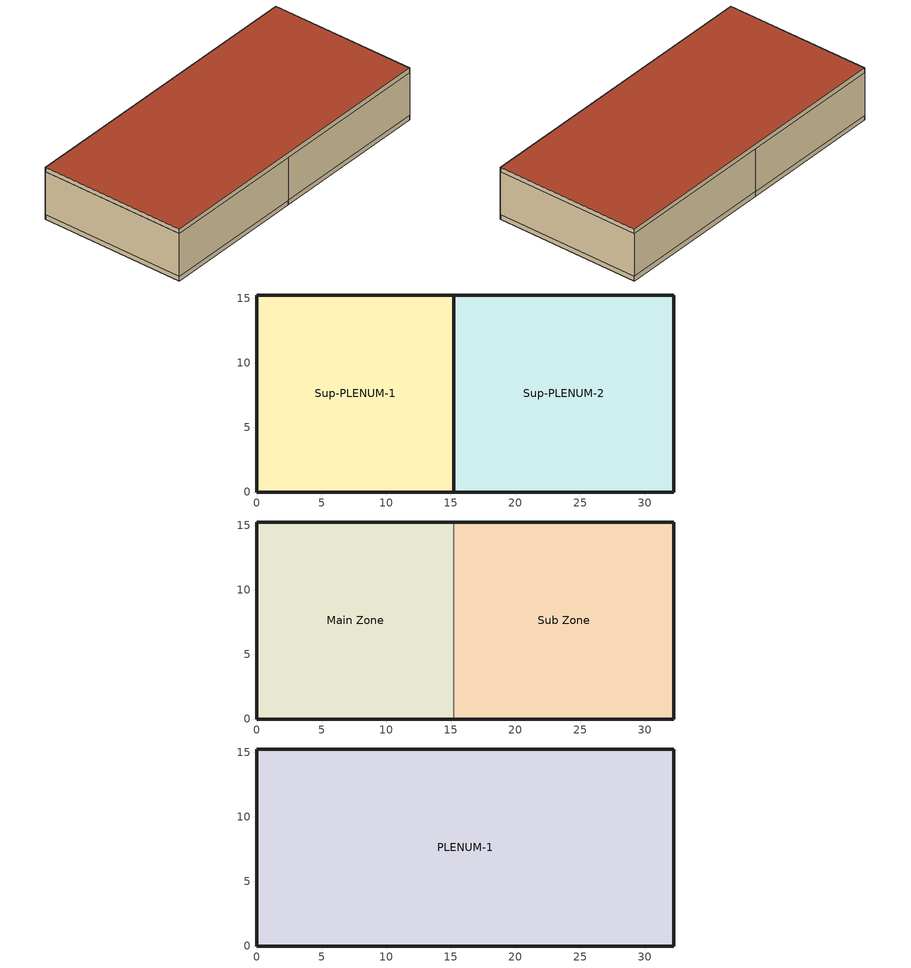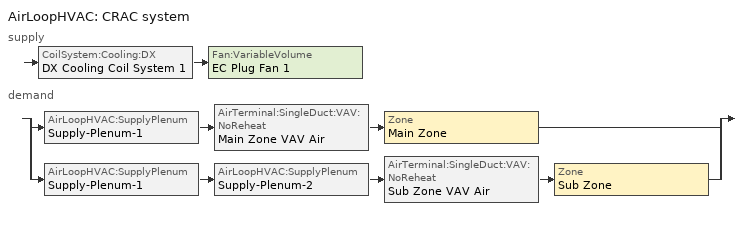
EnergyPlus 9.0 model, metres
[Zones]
Sup-PLENUM-1
 floor ground (FLOOR): 15.24,0 0,0 0,15.24 15.24,15.24 z-0.5
 wall outside (R13WALL): 15.24,0 0,0 0,15.24 15.24,15.24 15.24,0 z-0.5:0
Sup-PLENUM-2
 floor ground (FLOOR): 32.24,0 15.24,0 15.24,15.24 32.24,15.24 z-0.5
 wall outside (R13WALL): 15.24,15.24 15.24,0 / 15.24,15.24 32.24,15.24 32.24,0 15.24,0 z-0.5:0
Main Zone
 floor to Sup-PLENUM-1 (CLNG-1): 15.24,0 0,0 0,15.24 15.24,15.24 z0
 wall outside (R13WALL): 15.24,15.24 0,15.24 0,0 15.24,0 z0:4.57
 wall to Sub Zone (R13WALL): 15.24,0 15.24,15.24 z0:4.57
Sub Zone
 floor to Sup-PLENUM-2 (CLNG-1): 32.24,0 15.24,0 15.24,15.24 32.24,15.24 z0
 wall outside (R13WALL): 32.24,0 15.24,0 / 15.24,15.24 32.24,15.24 / 32.24,0 32.24,15.24 z0:4.57
PLENUM-1
 floor to Main Zone (CLNG-1): 32.24,0 0,0 0,15.24 32.24,15.24 z4.57
 floor to Sub Zone (CLNG-1): 32.24,0 0,0 0,15.24 32.24,15.24 z4.57
 wall outside (R13WALL): 32.24,0 0,0 0,15.24 32.24,15.24 32.24,0 z4.57:5.07
 roof outside (ROOF31): 32.24,0 0,0 0,15.24 32.24,15.24 z5.07
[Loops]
AirLoopHVAC 'CRAC system'
 supply: CoilSystem:Cooling:DX 'DX Cooling Coil System 1' > Fan:VariableVolume 'EC Plug Fan 1'
 demand: split
  | AirLoopHVAC:SupplyPlenum 'Supply-Plenum-1' > AirTerminal:SingleDuct:VAV:NoReheat 'Main Zone VAV Air' > Zone 'Main Zone'
  | AirLoopHVAC:SupplyPlenum 'Supply-Plenum-1' > AirLoopHVAC:SupplyPlenum 'Supply-Plenum-2' > AirTerminal:SingleDuct:VAV:NoReheat 'Sub Zone VAV Air' > Zone 'Sub Zone'
[Building]
Bldg: North Axis {deg}=0; Terrain=Suburbs; Loads Convergence Tolerance Value=0.05; Temperature Convergence Tolerance Value {deltaC}=0.05; Solar Distribution=MinimalShadowing; Maximum Number of Warmup Days=30; Minimum Number of Warmup Days=6
[Site:Location]
CHICAGO_IL_USA TMY2-94846: Latitude {deg}=41.78; Longitude {deg}=-87.75; Time Zone {hr}=-6; Elevation {m}=190
[Site:GroundTemperature:BuildingSurface]
18.89, 18.92, 19.02, 19.12, 19.21, 19.23, 19.07, 19.32, 19.09, 19.21, 19.13, 18.96
[Material]
C5 - 4 IN HW CONCRETE: Roughness=MediumRough; Thickness {m}=0.101498; Conductivity {W/m-K}=1.729577; Density {kg/m3}=2242.585; Specific Heat {J/kg-K}=836.8; Thermal Absorptance=0.9; Solar Absorptance=0.65; Visible Absorptance=0.65
[Material:NoMass] Roughness=Rough
Name | Thermal Resistance {m2-K/W} | Thermal Absorptance | Solar Absorptance | Visible Absorptance
R13LAYER | 2.290965 | 0.9 | 0.75 | 0.75
R31LAYER | 5.456 | 0.9 | 0.75 | 0.75
MAT-CLNG-1 | 0.652259 | 0.65 | 0.65 | 0.65
[Construction]
R13WALL: R13LAYER
FLOOR: C5 - 4 IN HW CONCRETE
ROOF31: R31LAYER
CLNG-1: MAT-CLNG-1
[Zone] Type=1; Multiplier=1
Name | Ceiling Height {m} | Volume {m3}
Main Zone; Sub Zone | autocalculate | autocalculate
PLENUM-1 | 0.5 | 245.67
Sup-PLENUM-1 | 0.5 | 116.13
Sup-PLENUM-2 | 0.5 | 129.54
[RoomAirModelType] Room-Air Modeling Type=UnderFloorAirDistributionInterior; Air Temperature Coupling Strategy=Direct
Name | Zone
Main Zone RoomAir Model | Main Zone
Sub Zone RoomAIr Model | Sub Zone
[RoomAirSettings:UnderFloorAirDistributionInterior] Number of Diffusers=autocalculate; Power per Plume {W}=autocalculate; Design Effective Area of Diffuser {m2}=autocalculate; Diffuser Slot Angle from Vertical {deg}=autocalculate; Temperature Difference Threshold for Reporting {deltaC}=0.4; Floor Diffuser Type=Swirl; Transition Height {m}=1.7; Coefficient A=autocalculate; Coefficient B=autocalculate; Coefficient C=autocalculate; Coefficient D=autocalculate; Coefficient E=autocalculate
Main Zone; Sub Zone
[ElectricEquipment:ITE:AirCooled] Air Flow Calculation Method=FlowControlWithApproachTemperatures; Design Power Input Calculation Method=Watts/Unit; Watts per Unit {W}=500; Number of Units=100; Design Power Input Schedule=Data Center Operation Schedule; CPU Loading  Schedule=Data Center CPU Loading Schedule; CPU Power Input Function of Loading and Air Temperature Curve=Data Center Servers Power fLoadTemp; Design Fan Power Input Fraction=0.4; Design Fan Air Flow Rate per Power Input {m3/s-W}=0.0001; Air Flow Function of Loading and Air Temperature Curve=Data Center Servers Airflow fLoadTemp; Fan Power Input Function of Flow Curve=ECM FanPower fFlow; Design Entering Air Temperature {C}=15; Environmental Class=A3; Air Inlet Connection Type=AdjustedSupply; Design Recirculation Fraction=0.1; Recirculation Function of Loading and Supply Temperature Curve=Data Center Recirculation fLoadTemp; Design Electric Power Supply Efficiency=0.9; Electric Power Supply Efficiency Function of Part Load Ratio Curve=UPS Efficiency fPLR; Fraction of Electric Power Supply Losses to Zone=1; Supply Temperature Difference {deltaC}=2; Return Temperature Difference {deltaC}=-1
Name | Zone
Data Center Servers | Main Zone
Data Center Servers1 | Sub Zone
[ZoneControl:Thermostat] Control Type Schedule=Zone Control Type Sched; Control 1=DualSetPoint
Name | Zone or ZoneList
Main Zone Thermostat | Main Zone
Sub Zone Thermostat | Sub Zone
[ThermostatSetpoint:DualSetpoint]
DualSetPoint: Heating Setpoint Temperature Schedule=Heating Setpoint Schedule; Cooling Setpoint Temperature Schedule=Cooling Return Air Setpoint Schedule
[ZoneHVAC:Baseboard:Convective:Electric] Availability Schedule=System Availability Schedule; Heating Design Capacity Method=HeatingDesignCapacity; Heating Design Capacity {W}=8000; Efficiency=0.97
Main Zone Baseboard; Sub Zone Baseboard
[AirTerminal:SingleDuct:VAV:NoReheat] Availability Schedule=System Availability Schedule; Maximum Air Flow Rate {m3/s}=17; Zone Minimum Air Flow Input Method=Constant; Constant Minimum Air Flow Fraction=0.05
Sub Zone VAV Air; Main Zone VAV Air
[Zone equipment]
Main Zone: Main Zone VAV Air, Main Zone Baseboard
Sub Zone: Sub Zone VAV Air, Sub Zone Baseboard
[Fan:VariableVolume]
EC Plug Fan 1: Availability Schedule=System Availability Schedule; Fan Total Efficiency=0.7; Pressure Rise {Pa}=486; Maximum Flow Rate {m3/s}=17; Fan Power Minimum Flow Rate Input Method=Fraction; Fan Power Minimum Flow Fraction=0.05; Motor Efficiency=0.9; Motor In Airstream Fraction=1; Fan Power Coefficient 1=0.0699015; Fan Power Coefficient 2=1.39501; Fan Power Coefficient 3=-3.35487; Fan Power Coefficient 4=2.89232; Fan Power Coefficient 5=0
[Coil:Cooling:DX:SingleSpeed]
Main Cooling Coil 1: Availability Schedule=System Availability Schedule; Gross Rated Total Cooling Capacity {W}=296600; Gross Rated Sensible Heat Ratio=0.83; Gross Rated Cooling COP {W/W}=4.5669; Rated Air Flow Rate {m3/s}=17; Total Cooling Capacity Function of Temperature Curve=Cool Cap Mod func of Temperature; Total Cooling Capacity Function of Flow Fraction Curve=HPACCoolCapFFF; Energy Input Ratio Function of Temperature Curve=Liebert Econophase EIR Func T; Energy Input Ratio Function of Flow Fraction Curve=HPACCOOLEIRFFF; Part Load Fraction Correlation Curve=HPACCOOLPLFFPLR; Report ASHRAE Standard 127 Performance Ratings=Yes
[CoilSystem:Cooling:DX]
DX Cooling Coil System 1: Availability Schedule=System Availability Schedule; Cooling Coil=Main Cooling Coil 1
[AirLoopHVAC]
CRAC system: Design Supply Air Flow Rate {m3/s}=17
[AirLoopHVAC:SupplyPlenum]
Name | Zone
Supply-Plenum-1 | Sup-PLENUM-1
Supply-Plenum-2 | Sup-PLENUM-2
[AirLoopHVAC:ReturnPlenum]
Return-Plenum-1: Zone=PLENUM-1
[EnergyManagementSystem:Sensor]
Name | Output:Variable or Output:Meter Index Key | Output:Variable or Output:Meter
Qdot_DXCoil_Sens | Main Cooling Coil 1 | Cooling Coil Sensible Cooling Rate
Power_DX_Coil_Elec | Main Cooling Coil 1 | Cooling Coil Electric Power
Power_SupplyFan_Elec | EC Plug Fan 1 | Fan Electric Power
DeltaT_SupplyFan | EC Plug Fan 1 | Fan Rise in Air Temperature
Mdot_SupplyFan | Supply Outlet Node | System Node Mass Flow Rate
Tout_SupplyFan | Supply Outlet Node | System Node Temperature
Wout_SupplyFan | Supply Outlet Node | System Node Humidity Ratio
IT_Equip_power | Whole Building | Facility Total Building Electric Demand Power
whole_building_power | Whole Building | Facility Total Electric Demand Power
AirFlowFMU | AfFMU | Schedule Value
Tret | PLENUM-1 | Zone Air Temperature
Tsup | DAT_Reset | Schedule Value
[EnergyManagementSystem:Actuator]
HVACSUPPLY: Actuated Component Unique=Supply Outlet Node; Actuated Component Type=System Node Setpoint; Actuated Component Control Type=Mass Flow Rate Setpoint
[EnergyManagementSystem:ProgramCallingManager]
Calculate Sensible Coefficient of Performance: EndOfZoneTimestepBeforeZoneReporting; CalcSCOP; CalcPUE
Control_Overwrite Manager: InsideHVACSystemIterationLoop; ZoneAirFlow_Overwrite
Q_Calc_Manager: AfterPredictorBeforeHVACManagers; Calc_Q
[EnergyManagementSystem:Program]
CalcSCOP: set cpair = @CpAirFnWTdb Wout_SupplyFan  Tout_SupplyFan; set FanSensHeat = (Mdot_SupplyFan * cpair ) * DeltaT_SupplyFan; set numerator = Qdot_DXCoil_Sens - FanSensHeat; set denominator = Power_DX_Coil_Elec + Power_SupplyFan_Elec; Set SCOP = numerator / denominator; Set QdotNetSens = numerator; Set PowerCRAC = denominator
CalcPUE: IF IT_Equip_power > 0.0; set PUE = whole_building_power / IT_Equip_power; ELSE; set PUE = 0.0; ENDIF
ZoneAirFlow_Overwrite: SET HVACSUPPLY = AirFlowFMU
Calc_Q: SET Cp_Air = 1005; IF (Tsup > -50) THEN; SET DeltaT = Tret - Tsup; SET Q_air = AirFlowFMU * Cp_Air * DeltaT; ELSE; SET Q_air = 0; ENDIF
[EnergyManagementSystem:GlobalVariable]
SCOP; QdotNetSens; PowerCRAC
PUE
Cp_Air
Q_air
[EnergyManagementSystem:OutputVariable] Type of Data in Variable=Averaged
Name | EMS Variable | Update Frequency | Units
CRAC total system Power | PowerCRAC | SystemTimeStep | W
CRAC Net Sensible Capacity | QdotNetSens | SystemTimeStep | W
CRAC SCOP | SCOP | SystemTimeStep
PUE | PUE | SystemTimeStep
Q_Calc_Output | Q_air | SystemTimestep | W
[ExternalInterface:FunctionalMockupUnitExport:From:Variable]
Name | Output:Variable Index Key | Output:Variable | FMU Variable
 | MAIN ZONE | Zone Air Temperature | Tmain
 | SUB ZONE | Zone Air Temperature | Tsub
 | PLENUM-1 | Zone Air Temperature | Tret
 | SUP-PLENUM-1 | Zone Air Temperature | Tsup1
 | SUP-PLENUM-2 | Zone Air Temperature | Tsup2
 | EMS | Q_Calc_Output | Q
[ExternalInterface:FunctionalMockupUnitExport:To:Schedule]
Name | Schedule | FMU Variable | Initial Value
 | DAT_Reset | Tfmu | 10
 | AfFMU | AFfmu | 17
[AvailabilityManager:Scheduled]
CRAC 1 Avail: Schedule=System Availability Schedule
[SetpointManager:Scheduled]
Cooling Setpoint: Control Variable=Temperature; Schedule=DAT_Reset; Setpoint Node or NodeList=Main Cooling Coil 1 Outlet Node
[Schedule:Compact]
System Availability Schedule: THROUGH: 12/31, FOR: AllDays, UNTIL: 24:00, 1
Zone Control Type Sched: Through: 12/31, For: AllDays, Until: 24:00, 4
Heating Setpoint Schedule: Through: 12/31, For: AllDays, Until: 24:00, 15
Cooling Return Air Setpoint Schedule: Through: 12/31, For: AllDays, Until: 24:00, 29.3
Data Center CPU Loading Schedule: Through: 1/31, For: AllDays, Until: 24:00, 1, Through: 2/29, For: AllDays, Until: 24:00, 0.5, Through: 3/31, For: AllDays, Until: 24:00, 0.75, Through: 4/30, For: AllDays, Until: 24:00, 1, Through: 5/31, For: AllDays, Until: 24:00, 0.25, Through: 6/30, For: AllDays, Until: 24:00, 0.5, Through: 7/31, For: AllDays, Until: 24:00, 0.1, Through: 8/31, For: AllDays, Until: 24:00, 1, Through: 9/30, For: AllDays, Until: 24:00, 0.25, Through: 10/31, For: AllDays, Until: 24:00, 0.5, Through: 11/30, For: AllDays, Until: 24:00, 0.75, Through: 12/31, For: AllDays, Until: 24:00, 1
[Schedule:Constant]
Data Center Operation Schedule: Hourly Value=1
[Curve:Quadratic]
Name | Coefficient1 Constant | Coefficient2 x | Coefficient3 x**2 | Minimum Value of x | Maximum Value of x
HPACCoolCapFFF | 0.8 | 0.2 | 0 | 0.5 | 1.5
HPACCOOLEIRFFF | 1.156 | -0.1816 | 0.0256 | 0.5 | 1.5
HPACCOOLPLFFPLR | 0.85 | 0.15 | 0 | 0 | 1
ECM FanPower fFlow | 0 | 1 | 0 | 0 | 99
UPS Efficiency fPLR | 1 | 0 | 0 | 0 | 99
[Curve:Biquadratic] Coefficient3 x**2=0; Coefficient5 y**2=0; Coefficient6 x*y=0; Minimum Value of x=0; Maximum Value of x=1.5; Minimum Value of y=-10; Maximum Value of y=99; Minimum Curve Output=0; Maximum Curve Output=99; Input Unit Type for X=Dimensionless; Input Unit Type for Y=Temperature; Output Unit Type=Dimensionless
Name | Coefficient1 Constant | Coefficient2 x | Coefficient4 y
Data Center Servers Power fLoadTemp | -1 | 1 | 0.06667
Data Center Servers Airflow fLoadTemp | -1.4 | 0.9 | 0.1
Data Center Recirculation fLoadTemp | 1 | 0 | 0
[Table:TwoIndependentVariables]
Cool Cap Mod func of Temperature: Biquadratic, LinearInterpolationOfTable, 13, 23.89, -10, 46, Temperature, Temperature, Dimensionless, 13, -10, 1, 13, 15, 1, 13, 18, 1, 13, 24, 0.924738, 13, 30, 0.883909, 13, 35, 0.835522, 13, 38, 0.800223, 13, 46, 0.683109, 17, -10, 1, 17, 15, 1, 17, 18, 1, 17, 24, 1, 17, 30, 0.976934, 17, 35, 0.937697, 17, 38, 0.907887, 17, 46, 0.805413, 19.4444, -10, 1, 19.4444, 15, 1, 19.4444, 18, 1, 19.4444, 24, 1, 19.4444, 30, 1, 19.4444, 35, 1, 19.4444, 38, 0.9718, 19.4444, 46, 0.8782, 21, -10, 1, 21, 15, 1, 21, 18, 1, 21, 24, 1, 21, 30, 1, 21, 35, 1.0385, 21, 38, 1.0142, 21, 46, 0.9264, 23.9, -10, 1, 23.9, 15, 1, 23.9, 18, 1, 23.9, 24, 1, 23.9, 30, 1, 23.9, 35, 1.11083, 23.9, 38, 1.09049, 23.9, 46, 1.01327
Liebert Econophase EIR Func T: Biquadratic, LinearInterpolationOfTable, 12.7, 23.8, -50, 50, 0.03, 1.5, Temperature, Temperature, Dimensionless, 12.7, -50, 0.042, 12.7, -4, 0.042, 12.7, -1.2222, 0.084, 12.7, 1.5555, 0.084, 12.7, 4.3333, 0.2269, 12.7, 7.1111, 0.2395, 12.7, 9.8888, 0.311, 12.7, 12.6667, 0.3697, 12.7, 15.4444, 0.4454, 12.7, 18.222, 0.5462, 12.7, 21, 0.6723, 12.7, 23.7778, 0.7227, 12.7, 26.55556, 0.7773, 12.7, 29.33333, 0.8193, 12.7, 32.11111, 0.895, 12.7, 34.88889, 1, 12.7, 50, 1.5, 23.8, -50, 0.042, 23.8, -4, 0.042, 23.8, -1.2222, 0.084, 23.8, 1.5555, 0.084, 23.8, 4.3333, 0.2269, 23.8, 7.1111, 0.2395, 23.8, 9.8888, 0.311, 23.8, 12.6667, 0.3697, 23.8, 15.4444, 0.4454, 23.8, 18.222, 0.5462, 23.8, 21, 0.6723, 23.8, 23.7778, 0.7227, 23.8, 26.55556, 0.7773, 23.8, 29.33333, 0.8193, 23.8, 32.11111, 0.895, 23.8, 34.88889, 1, 23.8, 50, 1.5
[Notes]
1ZoneDataCenterCRAC_wApproachTemp.idf
Basic file description:  This file demonstrates a simple data center model with air-cooled IT equipment (ITE)
served by a CRAC system.
Highlights:              The air-cooled ITE illustrates the user of various schedules and curves to vary server power use.
The CRAC system has been setup to represent a Lieber DSE 125 with pumped
refrigerant economizer DX cooling coil system.
file adapted from example file "1ZoneEvapCooler.idf" which is adpated from
Simulation Location/Run: Denver Centennial Golden CO USA WMO=724666, 2 design days, 1 run period,
Design Days:             Denver Centennial  Golden CO USA Annual Heating 99%, MaxDB=-15.5°C
Denver Centennial  Golden CO USA Annual Cooling (DB=>MWB) 1%, MaxDB=32°C MWB=15.5°C
Run Period (Weather File): Full Annual Simulation, DENVER_STAPLETON_CO_USA_WMO_724690
Run Control:             No zone or system sizing, weather file simulation
Building:                Fictional 1 zone building with resistive walls based on 1ZoneUncontrolled example.
No windows.  Data Center server ITE object for internal gains.  No internal mass.  The building is oriented due north.
Floor Area:              232.25 m2
Number of Stories:       1
